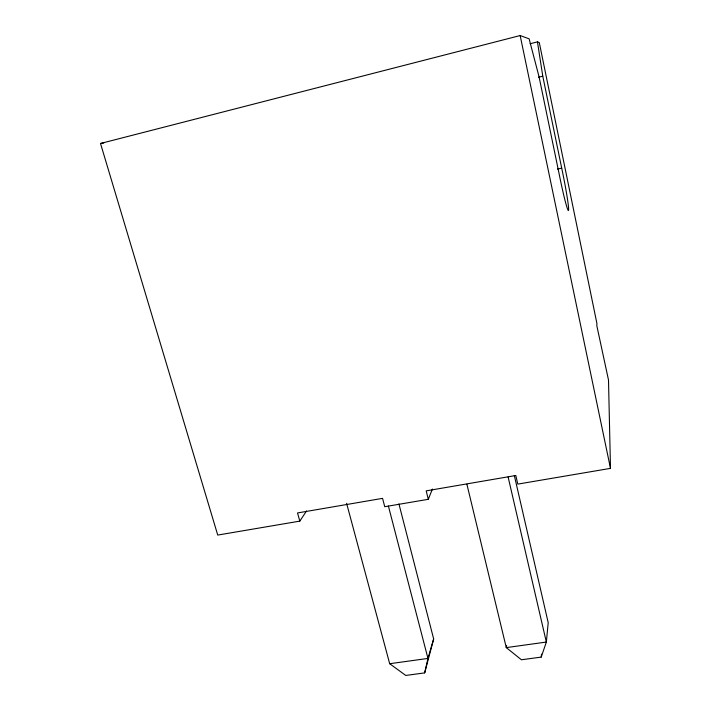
<?xml version="1.0" encoding="UTF-8"?>
<svg xmlns="http://www.w3.org/2000/svg" width="711" height="711" viewBox="0 0 711 711"><rect width="100%" height="100%" fill="white"/><g stroke="black" fill="none" stroke-linecap="round" stroke-linejoin="round"><path stroke-width="1.07" d="M466.887 484.209L506.276 647.605L521.43 659.781L541.222 657.097L541.533 654.111M506.632 645.446L506.276 647.605L546.35 642.06L548.208 622.685L514.337 475.535M346.586 503.299L389.69 663.718L405.768 675.45L424.68 672.89L427.96 658.43L433.657 638.94L398.933 503.93M433.657 638.94L424.68 672.89M541.222 657.097L546.35 642.06L508.116 476.957M530.095 43.753L537.454 41.878L542.777 76.193L561.699 168.116A35.977 1.849 78.6 0 1 568.524 210.367A35.977 1.849 78.6 0 1 559.246 174.462L539.08 76.886L529.126 38.829L520.159 35.55L100.509 143.48L217.735 535.072L299.811 521.127L297.527 512.951L382.562 498.358L384.74 506.712L428.315 499.309L432.412 489.026M299.811 521.127L306.548 510.96M538.467 77.259L542.777 76.193M557.46 169.085L561.699 168.116M537.454 41.878L539.276 42.544L596.893 323.389L596.849 325.869L608.5 379.994L610.491 468.371L517.786 484.111L515.804 475.499L426.2 490.874L428.315 499.309M100.509 143.48L103.779 142.973M389.69 663.718L427.96 658.43L388.393 506.036M520.159 35.55L610.491 468.371"/></g></svg>
